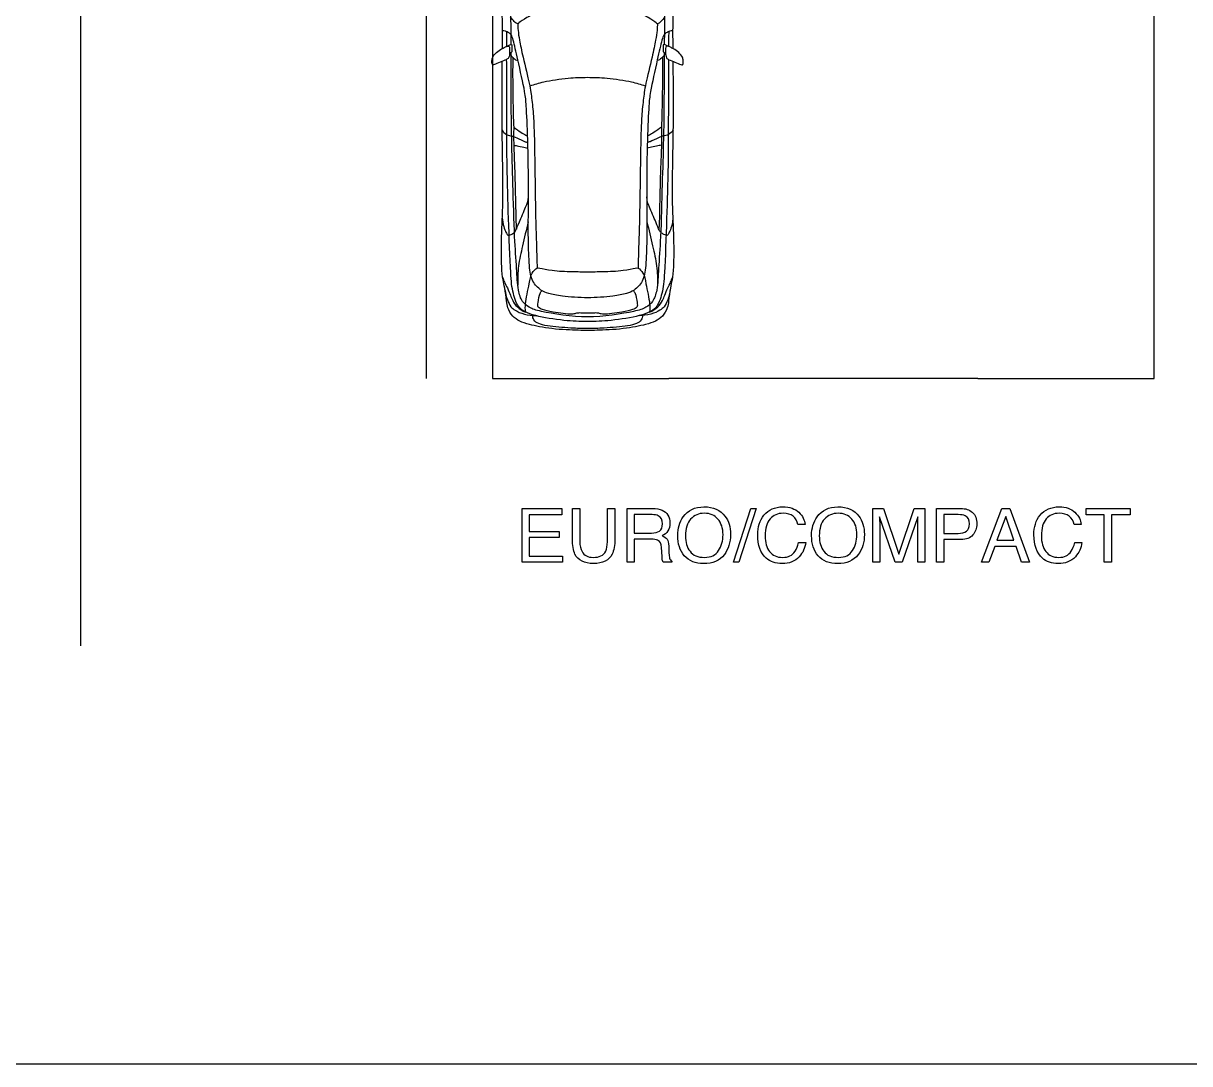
# Model space of a CAD drawing. Header units: millimetres. Extents: x 0 to 183, y -1 to 139.
# Drawn here: x 13.42 to 26.63, y 0.1 to 11.89 of the extents above; entities that cross this region are included whole.
import ezdxf

# ---------------------------------------------------------------- set-up
doc = ezdxf.new("R2010")
doc.units = ezdxf.units.MM
for name, color, linetype, true_color in [('AG-DIAGRAM', 7, 'Continuous', 0xfecc66), ('AG-LAYOUT', 7, 'Continuous', 0x66ccff), ('AG-TRANSPORT', 7, 'Continuous', 0x66ffff), ('N-TEXT', 7, 'Continuous', 0xcccccc), ('X-VPRT', 6, 'Continuous', 0xff00ff)]:
    doc.layers.add(name, color=color, linetype=linetype, true_color=true_color)

msp = doc.modelspace()

# ---------------------------------------------------------------- linework, layer by layer
at = {"layer": 'AG-DIAGRAM'}
for p, q in [((14.068, 25.869), (14.068, 4.838)), ((17.983, 25.869), (17.983, 7.869)), ((24.233, 7.869), (20.733, 7.869))]:
    msp.add_line(p, q, dxfattribs=at)
at = {"layer": 'AG-LAYOUT'}
for p, q in [((18.733, 13.869), (18.733, 7.869)), ((26.233, 7.869), (26.233, 13.869)), ((18.733, 7.869), (20.733, 7.869)), ((24.233, 7.869), (26.233, 7.869))]:
    msp.add_line(p, q, dxfattribs=at)
at = {"layer": 'AG-TRANSPORT'}
for points, knots in [([(18.847, 11.61), (18.848, 11.699), (18.849, 11.882), (18.841, 12.13), (18.841, 12.472), (18.834, 12.722), (18.869, 12.878), (18.929, 13.027), (19.013, 13.096), (19.153, 13.18), (19.309, 13.253), (19.522, 13.295), (19.711, 13.328), (19.779, 13.329), (19.812, 13.329)], [-5.258968, -5.258968, -5.258968, -5.258968, -4.740912, -4.238154, -3.650507, -3.151136, -2.751553, -2.361968, -2.035792, -1.637784, -1.220198, -0.749157, -0.31317, 0, 0, 0, 0]), ([(19.812, 13.329), (19.845, 13.329), (19.913, 13.328), (20.102, 13.295), (20.315, 13.253), (20.471, 13.18), (20.61, 13.096), (20.695, 13.027), (20.754, 12.878), (20.79, 12.722), (20.782, 12.472), (20.782, 12.13), (20.775, 11.882), (20.776, 11.699), (20.777, 11.61)], [0, 0, 0, 0, 0.31317, 0.749157, 1.220198, 1.637784, 2.035792, 2.361968, 2.751553, 3.151136, 3.650507, 4.238154, 4.740912, 5.258968, 5.258968, 5.258968, 5.258968]), ([(18.959, 12.757), (18.955, 12.689), (18.947, 12.558), (18.94, 12.194), (18.94, 11.978), (18.941, 11.777), (18.943, 11.696), (18.943, 11.655)], [2.959773, 2.959773, 2.959773, 2.959773, 3.409572, 4.007091, 4.486461, 4.925205, 5.269916, 5.269916, 5.269916, 5.269916]), ([(20.665, 12.757), (20.669, 12.689), (20.677, 12.558), (20.684, 12.194), (20.684, 11.978), (20.683, 11.777), (20.681, 11.696), (20.68, 11.655)], [0, 0, 0, 0, 0.449799, 1.047318, 1.526688, 1.965432, 2.310143, 2.310143, 2.310143, 2.310143]), ([(19.812, 12.139), (19.795, 12.139), (19.76, 12.14), (19.593, 12.127), (19.452, 12.1), (19.274, 12.036), (19.132, 11.968), (19.037, 11.901), (19.022, 11.887), (19, 11.894), (18.98, 11.914), (18.951, 11.948), (18.94, 11.968)], [2.882585, 2.882585, 2.882585, 2.882585, 3.10951, 3.509127, 3.900059, 4.330596, 4.743339, 5.069021, 5.185952, 5.335178, 5.505322, 5.765171, 5.765171, 5.765171, 5.765171]), ([(20.684, 11.968), (20.673, 11.948), (20.644, 11.914), (20.624, 11.894), (20.601, 11.887), (20.587, 11.901), (20.492, 11.968), (20.349, 12.036), (20.172, 12.1), (20.031, 12.127), (19.864, 12.14), (19.829, 12.139), (19.812, 12.139)], [0, 0, 0, 0, 0.259849, 0.429993, 0.579219, 0.69615, 1.021832, 1.434575, 1.865112, 2.256044, 2.655661, 2.882585, 2.882585, 2.882585, 2.882585]), ([(19.812, 8.783), (19.716, 8.782), (19.532, 8.798), (19.374, 8.829), (19.28, 8.863), (19.174, 8.971), (19.149, 9.15), (19.14, 9.439), (19.14, 9.668), (19.144, 10.015), (19.137, 10.557), (19.119, 10.957), (19.104, 11.116), (19.023, 11.476), (18.974, 11.691), (18.95, 11.764), (18.922, 11.787), (18.881, 11.806), (18.859, 11.809), (18.848, 11.81)], [7.328757, 7.328757, 7.328757, 7.328757, 7.863824, 8.26034, 8.569304, 8.939302, 9.363135, 9.898915, 10.37803, 10.962059, 11.71552, 12.336628, 12.739592, 13.347094, 13.824409, 14.081714, 14.2651, 14.473252, 14.657513, 14.657513, 14.657513, 14.657513]), ([(18.893, 11.8), (18.893, 11.77), (18.894, 11.716), (18.894, 11.658), (18.894, 11.632)], [0.4540425, 0.4540425, 0.4540425, 0.4540425, 0.6006227, 0.7150624, 0.7150624, 0.7150624, 0.7150624]), ([(19.021, 11.89), (19.021, 11.865), (19.023, 11.812), (19.041, 11.693), (19.079, 11.512), (19.153, 11.213), (19.17, 11.112), (19.195, 10.915), (19.206, 10.698), (19.213, 10.428), (19.22, 9.774), (19.234, 9.325), (19.239, 9.165), (19.24, 9.118)], [0, 0, 0, 0, 0.276688, 0.615201, 1.060592, 1.612504, 1.942861, 2.378103, 2.843005, 3.364562, 4.183329, 4.870194, 5.303436, 5.303436, 5.303436, 5.303436]), ([(20.776, 11.81), (20.765, 11.809), (20.742, 11.806), (20.702, 11.787), (20.674, 11.764), (20.65, 11.691), (20.601, 11.476), (20.52, 11.116), (20.505, 10.957), (20.486, 10.557), (20.48, 10.015), (20.484, 9.668), (20.484, 9.439), (20.475, 9.15), (20.449, 8.971), (20.344, 8.863), (20.25, 8.829), (20.092, 8.798), (19.907, 8.782), (19.812, 8.783)], [0, 0, 0, 0, 0.184261, 0.392413, 0.575799, 0.833104, 1.310419, 1.917921, 2.320885, 2.941993, 3.695454, 4.279483, 4.758598, 5.294378, 5.718211, 6.088209, 6.397173, 6.793689, 7.328757, 7.328757, 7.328757, 7.328757]), ([(20.603, 11.89), (20.603, 11.865), (20.601, 11.812), (20.583, 11.693), (20.545, 11.512), (20.471, 11.213), (20.454, 11.112), (20.429, 10.915), (20.418, 10.698), (20.411, 10.428), (20.404, 9.774), (20.39, 9.325), (20.385, 9.165), (20.384, 9.118)], [0, 0, 0, 0, 0.276688, 0.615201, 1.060592, 1.612504, 1.942861, 2.378103, 2.843005, 3.364562, 4.183329, 4.870194, 5.303436, 5.303436, 5.303436, 5.303436]), ([(20.731, 11.8), (20.731, 11.77), (20.73, 11.716), (20.73, 11.658), (20.729, 11.632)], [0.4540425, 0.4540425, 0.4540425, 0.4540425, 0.6006227, 0.7150624, 0.7150624, 0.7150624, 0.7150624]), ([(18.894, 11.632), (18.902, 11.636), (18.92, 11.638), (18.929, 11.622), (18.928, 11.558), (18.926, 11.534), (18.921, 11.498), (18.888, 11.479), (18.822, 11.455), (18.759, 11.426), (18.736, 11.419), (18.728, 11.439), (18.727, 11.481), (18.739, 11.526), (18.791, 11.576), (18.848, 11.611), (18.863, 11.617), (18.932, 11.651), (18.944, 11.655), (18.954, 11.648)], [0.715062, 0.715062, 0.715062, 0.715062, 0.883101, 1.007976, 1.268906, 1.442012, 1.631477, 1.822469, 2.105561, 2.386023, 2.527924, 2.663049, 2.877487, 3.101801, 3.385128, 3.648654, 3.797956, 4.083934, 4.21726, 4.21726, 4.21726, 4.21726]), ([(20.729, 11.632), (20.722, 11.636), (20.704, 11.638), (20.695, 11.622), (20.695, 11.558), (20.698, 11.534), (20.703, 11.498), (20.736, 11.479), (20.802, 11.455), (20.865, 11.426), (20.888, 11.419), (20.896, 11.439), (20.896, 11.481), (20.884, 11.526), (20.833, 11.576), (20.776, 11.611), (20.76, 11.617), (20.692, 11.651), (20.68, 11.655), (20.67, 11.648)], [0.715062, 0.715062, 0.715062, 0.715062, 0.883101, 1.007976, 1.268906, 1.442012, 1.631477, 1.822469, 2.105561, 2.386023, 2.527924, 2.663049, 2.877487, 3.101801, 3.385128, 3.648654, 3.797956, 4.083934, 4.21726, 4.21726, 4.21726, 4.21726]), ([(18.954, 11.575), (18.954, 11.573), (18.953, 11.569), (18.946, 11.561), (18.935, 11.56), (18.928, 11.56)], [4.4870223, 4.4870223, 4.4870223, 4.4870223, 4.5782335, 4.6778283, 4.8018156, 4.8018156, 4.8018156, 4.8018156]), ([(19.812, 8.565), (19.638, 8.566), (19.298, 8.619), (19.154, 8.665), (19.066, 8.739), (19.018, 8.876), (19.009, 9.132), (18.981, 9.481), (18.967, 10.083), (18.95, 10.574), (18.945, 11.188), (18.945, 11.434), (18.946, 11.563)], [5.767616, 5.767616, 5.767616, 5.767616, 6.491444, 6.875312, 7.19264, 7.562616, 8.060178, 8.659886, 9.429971, 10.151656, 10.926084, 11.528687, 11.528687, 11.528687, 11.528687]), ([(18.945, 11.529), (18.954, 11.519), (18.97, 11.502), (19.005, 11.471), (19.024, 11.472)], [0, 0, 0, 0, 0.2456328, 0.5252418, 0.5252418, 0.5252418, 0.5252418]), ([(18.964, 11.509), (18.963, 11.409), (18.962, 11.228), (18.97, 10.826), (18.973, 10.752), (18.975, 10.716)], [0, 0, 0, 0, 0.546078, 1.166536, 1.498374, 1.498374, 1.498374, 1.498374]), ([(20.678, 11.563), (20.679, 11.434), (20.679, 11.188), (20.674, 10.574), (20.656, 10.083), (20.643, 9.481), (20.615, 9.132), (20.606, 8.876), (20.558, 8.739), (20.47, 8.665), (20.326, 8.619), (19.986, 8.566), (19.812, 8.565)], [0.006545, 0.006545, 0.006545, 0.006545, 0.609149, 1.383577, 2.105261, 2.875347, 3.475055, 3.972617, 4.342592, 4.659921, 5.043789, 5.767616, 5.767616, 5.767616, 5.767616]), ([(20.678, 11.529), (20.67, 11.519), (20.654, 11.502), (20.619, 11.471), (20.6, 11.472)], [0, 0, 0, 0, 0.2456328, 0.5252418, 0.5252418, 0.5252418, 0.5252418]), ([(20.66, 11.509), (20.661, 11.409), (20.661, 11.228), (20.654, 10.826), (20.65, 10.752), (20.649, 10.716)], [0, 0, 0, 0, 0.546078, 1.166536, 1.498374, 1.498374, 1.498374, 1.498374]), ([(20.67, 11.575), (20.67, 11.573), (20.671, 11.569), (20.677, 11.561), (20.689, 11.56), (20.696, 11.56)], [4.4870223, 4.4870223, 4.4870223, 4.4870223, 4.5782335, 4.6778283, 4.8018156, 4.8018156, 4.8018156, 4.8018156]), ([(19.812, 8.412), (19.776, 8.412), (19.701, 8.414), (19.405, 8.424), (19.16, 8.476), (19.044, 8.513), (18.958, 8.568), (18.902, 8.669), (18.895, 8.747), (18.875, 8.896), (18.852, 8.987), (18.834, 9.143), (18.835, 9.45), (18.847, 9.712), (18.858, 10.025), (18.839, 10.747), (18.843, 11.215), (18.846, 11.463)], [7.051928, 7.051928, 7.051928, 7.051928, 7.381326, 7.924649, 8.434031, 8.77584, 9.089305, 9.417083, 9.702155, 10.084212, 10.391847, 10.781546, 11.337175, 11.847658, 12.400662, 13.244238, 14.103855, 14.103855, 14.103855, 14.103855]), ([(19.812, 8.515), (19.723, 8.514), (19.554, 8.519), (19.229, 8.572), (19.11, 8.618), (19.026, 8.666), (18.958, 8.843), (18.937, 9.078), (18.915, 9.71), (18.896, 10.282), (18.897, 11.013), (18.896, 11.377), (18.895, 11.484)], [6.478294, 6.478294, 6.478294, 6.478294, 6.995224, 7.562751, 7.918685, 8.207507, 8.623857, 9.11646, 9.897769, 10.680099, 11.596864, 12.032401, 12.032401, 12.032401, 12.032401]), ([(20.729, 11.484), (20.728, 11.377), (20.727, 11.013), (20.727, 10.282), (20.709, 9.71), (20.687, 9.078), (20.666, 8.843), (20.598, 8.666), (20.514, 8.618), (20.394, 8.572), (20.07, 8.519), (19.901, 8.514), (19.812, 8.515)], [0.924187, 0.924187, 0.924187, 0.924187, 1.359724, 2.276489, 3.058819, 3.840129, 4.332731, 4.749081, 5.037903, 5.393837, 5.961364, 6.478294, 6.478294, 6.478294, 6.478294]), ([(20.778, 11.463), (20.781, 11.215), (20.785, 10.747), (20.765, 10.025), (20.776, 9.712), (20.788, 9.45), (20.79, 9.143), (20.771, 8.987), (20.749, 8.896), (20.729, 8.747), (20.721, 8.669), (20.666, 8.568), (20.58, 8.513), (20.464, 8.476), (20.218, 8.424), (19.923, 8.414), (19.848, 8.412), (19.812, 8.412)], [0, 0, 0, 0, 0.859617, 1.703194, 2.256197, 2.76668, 3.32231, 3.712008, 4.019643, 4.4017, 4.686773, 5.014551, 5.328015, 5.669825, 6.179207, 6.722529, 7.051928, 7.051928, 7.051928, 7.051928]), ([(19.812, 11.278), (19.738, 11.277), (19.596, 11.273), (19.313, 11.232), (19.209, 11.199), (19.157, 11.182)], [1.403433, 1.403433, 1.403433, 1.403433, 1.873179, 2.401645, 2.806867, 2.806867, 2.806867, 2.806867]), ([(20.467, 11.182), (20.415, 11.199), (20.311, 11.232), (20.028, 11.273), (19.885, 11.277), (19.812, 11.278)], [0, 0, 0, 0, 0.405222, 0.933687, 1.403433, 1.403433, 1.403433, 1.403433]), ([(18.975, 10.716), (18.974, 10.649), (18.973, 10.502), (18.989, 10.23), (18.998, 9.642), (19.003, 9.588), (19.005, 9.56)], [0, 0, 0, 0, 0.446484, 0.998302, 1.752496, 2.04054, 2.04054, 2.04054, 2.04054]), ([(18.975, 10.716), (19.002, 10.696), (19.054, 10.662), (19.108, 10.625), (19.125, 10.623), (19.132, 10.622)], [1.4983737, 1.4983737, 1.4983737, 1.4983737, 1.8145875, 2.0642666, 2.2135672, 2.2135672, 2.2135672, 2.2135672]), ([(20.649, 10.716), (20.622, 10.696), (20.569, 10.662), (20.515, 10.625), (20.499, 10.623), (20.491, 10.622)], [0, 0, 0, 0, 0.3162138, 0.5658929, 0.7151934, 0.7151934, 0.7151934, 0.7151934]), ([(20.649, 10.716), (20.65, 10.649), (20.651, 10.502), (20.635, 10.23), (20.626, 9.642), (20.621, 9.588), (20.619, 9.56)], [1.498374, 1.498374, 1.498374, 1.498374, 1.944858, 2.496676, 3.250869, 3.538914, 3.538914, 3.538914, 3.538914]), ([(18.844, 10.687), (18.846, 10.679), (18.851, 10.661), (18.91, 10.622), (18.961, 10.616), (18.982, 10.608), (19.008, 10.596), (19.103, 10.55), (19.119, 10.548), (19.13, 10.548), (19.135, 10.548)], [0, 0, 0, 0, 0.157735, 0.418319, 0.647088, 0.788597, 0.963266, 1.285412, 1.416377, 1.537438, 1.537438, 1.537438, 1.537438]), ([(20.78, 10.687), (20.777, 10.679), (20.773, 10.661), (20.714, 10.622), (20.663, 10.616), (20.641, 10.608), (20.616, 10.596), (20.521, 10.55), (20.505, 10.548), (20.494, 10.548), (20.489, 10.548)], [0, 0, 0, 0, 0.157735, 0.418319, 0.647088, 0.788597, 0.963266, 1.285412, 1.416377, 1.537438, 1.537438, 1.537438, 1.537438]), ([(18.975, 10.513), (18.993, 10.51), (19.028, 10.503), (19.105, 10.488), (19.126, 10.481), (19.136, 10.478)], [0, 0, 0, 0, 0.2370934, 0.5132617, 0.6943625, 0.6943625, 0.6943625, 0.6943625]), ([(20.649, 10.513), (20.63, 10.51), (20.596, 10.503), (20.519, 10.488), (20.498, 10.481), (20.487, 10.478)], [0, 0, 0, 0, 0.2370934, 0.5132617, 0.6943625, 0.6943625, 0.6943625, 0.6943625]), ([(19.14, 9.643), (19.117, 9.553), (19.076, 9.373), (19.023, 9.146), (19.018, 8.998), (19.021, 8.925)], [0, 0, 0, 0, 0.528492, 1.011124, 1.478162, 1.478162, 1.478162, 1.478162]), ([(20.483, 9.643), (20.507, 9.553), (20.548, 9.373), (20.601, 9.146), (20.605, 8.998), (20.603, 8.925)], [0, 0, 0, 0, 0.528492, 1.011124, 1.478162, 1.478162, 1.478162, 1.478162]), ([(19.109, 8.621), (19.107, 8.657), (19.101, 8.718), (19.153, 8.943), (19.17, 9.06), (19.237, 9.124), (19.275, 9.12), (19.418, 9.086), (19.637, 9.08), (19.753, 9.078), (19.812, 9.078)], [1.693475, 1.693475, 1.693475, 1.693475, 1.981956, 2.461594, 2.81642, 3.093014, 3.274534, 3.648249, 4.124947, 4.544525, 4.544525, 4.544525, 4.544525]), ([(19.812, 9.078), (19.871, 9.078), (19.987, 9.08), (20.206, 9.086), (20.349, 9.12), (20.387, 9.124), (20.454, 9.06), (20.471, 8.943), (20.522, 8.718), (20.517, 8.657), (20.514, 8.621)], [4.544525, 4.544525, 4.544525, 4.544525, 4.964104, 5.440801, 5.814516, 5.996036, 6.272631, 6.627456, 7.107094, 7.395575, 7.395575, 7.395575, 7.395575]), ([(18.851, 9.012), (18.856, 8.994), (18.869, 8.956), (18.905, 8.895), (18.938, 8.812), (18.96, 8.749), (19.013, 8.673), (19.075, 8.634), (19.109, 8.621)], [0, 0, 0, 0, 0.239235, 0.50717, 0.805102, 1.064753, 1.362633, 1.693475, 1.693475, 1.693475, 1.693475]), ([(20.514, 8.621), (20.549, 8.634), (20.611, 8.673), (20.663, 8.749), (20.686, 8.812), (20.719, 8.895), (20.755, 8.956), (20.767, 8.994), (20.773, 9.012)], [7.395575, 7.395575, 7.395575, 7.395575, 7.726418, 8.024297, 8.283949, 8.581881, 8.849816, 9.08905, 9.08905, 9.08905, 9.08905]), ([(18.876, 8.878), (18.88, 8.837), (18.9, 8.76), (18.939, 8.68), (18.991, 8.637), (19.097, 8.591), (19.184, 8.582), (19.228, 8.579)], [0, 0, 0, 0, 0.350791, 0.650805, 0.892992, 1.228402, 1.593476, 1.593476, 1.593476, 1.593476]), ([(19.812, 8.61), (19.791, 8.61), (19.748, 8.609), (19.697, 8.612), (19.656, 8.599), (19.625, 8.591), (19.417, 8.62), (19.308, 8.643), (19.244, 8.671), (19.249, 8.731), (19.268, 8.836), (19.286, 8.854), (19.294, 8.864)], [2.648248, 2.648248, 2.648248, 2.648248, 2.901445, 3.12903, 3.327754, 3.50558, 3.958434, 4.311657, 4.545283, 4.779745, 5.103772, 5.296495, 5.296495, 5.296495, 5.296495]), ([(20.33, 8.864), (20.338, 8.854), (20.356, 8.836), (20.375, 8.731), (20.38, 8.671), (20.316, 8.643), (20.207, 8.62), (19.999, 8.591), (19.968, 8.599), (19.926, 8.612), (19.875, 8.609), (19.833, 8.61), (19.812, 8.61)], [0, 0, 0, 0, 0.192723, 0.51675, 0.751213, 0.984838, 1.338061, 1.790915, 1.968741, 2.167465, 2.39505, 2.648248, 2.648248, 2.648248, 2.648248]), ([(20.748, 8.878), (20.744, 8.837), (20.724, 8.76), (20.684, 8.68), (20.632, 8.637), (20.527, 8.591), (20.44, 8.582), (20.395, 8.579)], [0, 0, 0, 0, 0.350791, 0.650805, 0.892992, 1.228402, 1.593476, 1.593476, 1.593476, 1.593476]), ([(19.812, 8.434), (19.749, 8.434), (19.629, 8.437), (19.362, 8.461), (19.261, 8.483), (19.198, 8.526), (19.19, 8.565), (19.189, 8.583)], [1.764655, 1.764655, 1.764655, 1.764655, 2.19994, 2.714256, 3.037933, 3.297937, 3.529309, 3.529309, 3.529309, 3.529309]), ([(20.435, 8.583), (20.434, 8.565), (20.426, 8.526), (20.363, 8.483), (20.262, 8.461), (19.994, 8.437), (19.875, 8.434), (19.812, 8.434)], [0, 0, 0, 0, 0.231373, 0.491376, 0.815053, 1.329369, 1.764655, 1.764655, 1.764655, 1.764655])]:
    msp.add_open_spline(points, degree=3, knots=knots, dxfattribs=at)
for points in [[(18.954, 11.648), (18.954, 11.624), (18.954, 11.6), (18.954, 11.575)], [(20.67, 11.648), (20.67, 11.624), (20.67, 11.6), (20.67, 11.575)], [(18.846, 9.684), (18.851, 9.619), (18.867, 9.568), (18.894, 9.507), (18.908, 9.491), (18.923, 9.489), (18.943, 9.499), (18.986, 9.521), (18.997, 9.542), (19.029, 9.62), (19.122, 9.835), (19.137, 9.872), (19.142, 9.928)], [(20.778, 9.684), (20.773, 9.619), (20.757, 9.568), (20.73, 9.507), (20.716, 9.491), (20.701, 9.489), (20.681, 9.499), (20.638, 9.521), (20.627, 9.542), (20.594, 9.62), (20.502, 9.835), (20.487, 9.872), (20.482, 9.928)]]:
    msp.add_open_spline(points, degree=3, dxfattribs=at)
at = {"layer": 'N-TEXT'}
for points in [[(19.071, 6.395), (19.519, 6.395), (19.519, 6.321), (19.151, 6.321), (19.151, 6.134), (19.489, 6.134), (19.489, 6.064), (19.151, 6.064), (19.151, 5.855), (19.526, 5.855), (19.526, 5.785), (19.071, 5.785)], [(21.66, 6.395), (21.722, 6.395), (21.527, 5.785), (21.465, 5.785)], [(24.506, 6.395), (24.597, 6.395), (24.821, 5.785), (24.73, 5.785), (24.667, 5.965), (24.425, 5.965), (24.359, 5.785), (24.274, 5.785)], [(25.96, 6.395), (25.96, 6.321), (25.75, 6.321), (25.75, 5.785), (25.666, 5.785), (25.666, 6.321), (25.46, 6.321), (25.46, 6.395)], [(24.641, 6.035), (24.55, 6.303), (24.45, 6.035)]]:
    msp.add_lwpolyline(points, close=True, dxfattribs=at)
for points in [[(19.64, 6.053), (19.64, 6.395), (19.724, 6.395)], [(19.724, 6.395), (19.724, 6.017)], [(20.036, 6.017), (20.036, 6.395), (20.121, 6.395), (20.121, 6.053)], [(20.26, 6.395), (20.543, 6.395)], [(20.532, 6.046), (20.341, 6.046), (20.341, 5.785), (20.26, 5.785), (20.26, 6.395)], [(23.044, 6.395), (23.165, 6.395), (23.338, 5.877), (23.514, 6.395), (23.632, 6.395), (23.632, 5.785), (23.554, 5.785), (23.554, 6.145)], [(23.125, 6.145), (23.125, 5.785), (23.044, 5.785), (23.044, 6.395)], [(23.767, 6.395), (24.043, 6.395)], [(24.043, 6.042), (23.848, 6.042), (23.848, 5.785), (23.767, 5.785), (23.767, 6.395)], [(20.543, 6.325), (20.341, 6.325), (20.341, 6.116), (20.536, 6.116)], [(23.554, 6.299), (23.378, 5.785), (23.297, 5.785), (23.121, 6.299), (23.121, 6.281)], [(24.013, 6.325), (23.848, 6.325), (23.848, 6.112), (24.013, 6.112)], [(22.276, 6.211), (22.196, 6.211)], [(25.405, 6.211), (25.324, 6.211)], [(20.657, 5.851), (20.65, 5.954)], [(20.734, 5.969), (20.734, 5.888)], [(22.203, 6.009), (22.284, 6.009)], [(25.332, 6.009), (25.413, 6.009)], [(20.767, 5.796), (20.767, 5.785), (20.668, 5.785)]]:
    msp.add_lwpolyline(points, dxfattribs=at)
for points in [[(20.543, 6.395), (20.591, 6.395), (20.628, 6.387), (20.657, 6.376)], [(20.657, 6.376), (20.716, 6.351), (20.745, 6.299), (20.745, 6.23)], [(20.896, 6.299), (20.947, 6.373), (21.028, 6.413), (21.131, 6.413)], [(21.131, 6.413), (21.237, 6.413), (21.318, 6.376), (21.369, 6.307)], [(21.81, 6.318), (21.862, 6.38), (21.935, 6.413), (22.023, 6.413)], [(22.023, 6.413), (22.104, 6.413), (22.163, 6.391), (22.207, 6.351)], [(22.207, 6.351), (22.247, 6.31), (22.273, 6.263), (22.276, 6.211)], [(22.412, 6.299), (22.467, 6.373), (22.545, 6.413), (22.647, 6.413)], [(22.647, 6.413), (22.754, 6.413), (22.835, 6.376), (22.886, 6.307)], [(24.043, 6.395), (24.094, 6.395), (24.138, 6.38), (24.171, 6.351)], [(24.171, 6.351), (24.208, 6.318), (24.223, 6.277), (24.223, 6.219)], [(24.939, 6.318), (24.994, 6.38), (25.064, 6.413), (25.156, 6.413)], [(25.156, 6.413), (25.233, 6.413), (25.291, 6.391), (25.335, 6.351)], [(25.335, 6.351), (25.376, 6.31), (25.402, 6.263), (25.405, 6.211)], [(20.613, 6.31), (20.595, 6.321), (20.573, 6.325), (20.543, 6.325)], [(20.661, 6.222), (20.661, 6.266), (20.646, 6.296), (20.613, 6.31)], [(20.628, 6.138), (20.65, 6.152), (20.661, 6.182), (20.661, 6.222)], [(20.745, 6.23), (20.745, 6.193), (20.738, 6.163), (20.723, 6.141)], [(20.833, 6.086), (20.833, 6.171), (20.855, 6.241), (20.896, 6.299)], [(20.98, 6.274), (20.94, 6.23), (20.921, 6.167), (20.921, 6.083)], [(21.134, 6.34), (21.072, 6.34), (21.021, 6.318), (20.98, 6.274)], [(21.289, 6.274), (21.252, 6.318), (21.2, 6.34), (21.134, 6.34)], [(21.347, 6.097), (21.347, 6.171), (21.325, 6.23), (21.289, 6.274)], [(21.369, 6.307), (21.41, 6.255), (21.432, 6.185), (21.432, 6.101)], [(21.74, 6.097), (21.74, 6.185), (21.762, 6.259), (21.81, 6.318)], [(21.88, 6.277), (21.843, 6.233), (21.825, 6.171), (21.825, 6.083)], [(22.027, 6.34), (21.964, 6.34), (21.917, 6.318), (21.88, 6.277)], [(22.141, 6.307), (22.115, 6.329), (22.075, 6.34), (22.027, 6.34)], [(22.196, 6.211), (22.185, 6.252), (22.17, 6.281), (22.141, 6.307)], [(22.35, 6.086), (22.35, 6.171), (22.372, 6.241), (22.412, 6.299)], [(22.497, 6.274), (22.456, 6.23), (22.438, 6.167), (22.438, 6.083)], [(22.651, 6.34), (22.589, 6.34), (22.537, 6.318), (22.497, 6.274)], [(22.805, 6.274), (22.769, 6.318), (22.717, 6.34), (22.651, 6.34)], [(22.864, 6.097), (22.864, 6.171), (22.846, 6.23), (22.805, 6.274)], [(22.886, 6.307), (22.926, 6.255), (22.949, 6.185), (22.949, 6.101)], [(23.121, 6.281), (23.121, 6.266), (23.121, 6.244), (23.125, 6.211)], [(23.554, 6.208), (23.554, 6.237), (23.554, 6.266), (23.554, 6.299)], [(24.091, 6.31), (24.072, 6.321), (24.047, 6.325), (24.013, 6.325)], [(24.138, 6.219), (24.138, 6.266), (24.124, 6.296), (24.091, 6.31)], [(24.105, 6.138), (24.127, 6.152), (24.138, 6.178), (24.138, 6.219)], [(24.223, 6.219), (24.223, 6.171), (24.208, 6.13), (24.179, 6.094)], [(24.869, 6.097), (24.869, 6.185), (24.891, 6.259), (24.939, 6.318)], [(25.009, 6.277), (24.972, 6.233), (24.954, 6.171), (24.954, 6.083)], [(25.156, 6.34), (25.093, 6.34), (25.045, 6.318), (25.009, 6.277)], [(25.269, 6.307), (25.244, 6.329), (25.203, 6.34), (25.156, 6.34)], [(25.324, 6.211), (25.317, 6.252), (25.299, 6.281), (25.269, 6.307)], [(20.536, 6.116), (20.573, 6.116), (20.606, 6.123), (20.628, 6.138)], [(20.723, 6.141), (20.708, 6.116), (20.686, 6.097), (20.657, 6.083)], [(20.657, 6.083), (20.683, 6.075), (20.701, 6.061), (20.712, 6.046)], [(20.907, 5.859), (20.859, 5.917), (20.833, 5.995), (20.833, 6.086)], [(20.921, 6.083), (20.921, 6.013), (20.936, 5.954), (20.973, 5.91)], [(21.296, 5.917), (21.329, 5.969), (21.347, 6.031), (21.347, 6.097)], [(21.432, 6.101), (21.432, 6.009), (21.406, 5.932), (21.362, 5.873)], [(21.836, 5.833), (21.77, 5.888), (21.74, 5.976), (21.74, 6.097)], [(21.825, 6.083), (21.825, 6.009), (21.839, 5.95), (21.873, 5.906)], [(22.423, 5.859), (22.376, 5.917), (22.35, 5.995), (22.35, 6.086)], [(22.438, 6.083), (22.438, 6.013), (22.453, 5.954), (22.489, 5.91)], [(22.813, 5.917), (22.846, 5.969), (22.864, 6.031), (22.864, 6.097)], [(22.949, 6.101), (22.949, 6.009), (22.926, 5.932), (22.879, 5.873)], [(23.125, 6.211), (23.125, 6.182), (23.125, 6.16), (23.125, 6.145)], [(23.554, 6.145), (23.554, 6.156), (23.554, 6.178), (23.554, 6.208)], [(24.013, 6.112), (24.05, 6.112), (24.08, 6.119), (24.105, 6.138)], [(24.179, 6.094), (24.149, 6.061), (24.102, 6.042), (24.043, 6.042)], [(24.965, 5.833), (24.902, 5.888), (24.869, 5.976), (24.869, 6.097)], [(24.954, 6.083), (24.954, 6.009), (24.972, 5.95), (25.005, 5.906)], [(19.669, 5.877), (19.651, 5.917), (19.64, 5.976), (19.64, 6.053)], [(19.724, 6.017), (19.724, 5.972), (19.732, 5.936), (19.75, 5.906)], [(20.018, 5.91), (20.029, 5.939), (20.036, 5.972), (20.036, 6.017)], [(20.121, 6.053), (20.121, 5.976), (20.11, 5.917), (20.091, 5.877)], [(20.606, 6.035), (20.591, 6.042), (20.565, 6.046), (20.532, 6.046)], [(20.65, 5.954), (20.65, 5.995), (20.635, 6.02), (20.606, 6.035)], [(20.712, 6.046), (20.723, 6.031), (20.73, 6.006), (20.734, 5.969)], [(22.163, 5.91), (22.181, 5.936), (22.192, 5.969), (22.203, 6.009)], [(22.284, 6.009), (22.276, 5.943), (22.251, 5.892), (22.21, 5.848)], [(25.291, 5.91), (25.31, 5.936), (25.324, 5.969), (25.332, 6.009)], [(25.413, 6.009), (25.405, 5.943), (25.38, 5.892), (25.339, 5.848)], [(19.878, 5.77), (19.776, 5.77), (19.706, 5.804), (19.669, 5.877)], [(19.75, 5.906), (19.772, 5.862), (19.816, 5.84), (19.875, 5.84)], [(19.875, 5.84), (19.945, 5.84), (19.992, 5.862), (20.018, 5.91)], [(20.091, 5.877), (20.055, 5.804), (19.985, 5.77), (19.878, 5.77)], [(20.661, 5.804), (20.657, 5.811), (20.657, 5.829), (20.657, 5.851)], [(20.734, 5.888), (20.738, 5.862), (20.738, 5.848), (20.741, 5.833)], [(20.741, 5.833), (20.745, 5.815), (20.756, 5.804), (20.767, 5.796)], [(21.127, 5.77), (21.035, 5.77), (20.962, 5.796), (20.907, 5.859)], [(20.973, 5.91), (21.006, 5.862), (21.061, 5.84), (21.138, 5.84)], [(21.362, 5.873), (21.307, 5.8), (21.23, 5.77), (21.127, 5.77)], [(21.138, 5.84), (21.212, 5.84), (21.263, 5.866), (21.296, 5.917)], [(22.016, 5.77), (21.942, 5.77), (21.884, 5.789), (21.836, 5.833)], [(21.873, 5.906), (21.909, 5.862), (21.957, 5.84), (22.023, 5.84)], [(22.21, 5.848), (22.163, 5.793), (22.097, 5.77), (22.016, 5.77)], [(22.023, 5.84), (22.086, 5.84), (22.133, 5.862), (22.163, 5.91)], [(22.647, 5.77), (22.552, 5.77), (22.478, 5.796), (22.423, 5.859)], [(22.489, 5.91), (22.523, 5.862), (22.578, 5.84), (22.655, 5.84)], [(22.879, 5.873), (22.824, 5.8), (22.747, 5.77), (22.647, 5.77)], [(22.655, 5.84), (22.728, 5.84), (22.783, 5.866), (22.813, 5.917)], [(25.145, 5.77), (25.071, 5.77), (25.012, 5.789), (24.965, 5.833)], [(25.005, 5.906), (25.038, 5.862), (25.086, 5.84), (25.152, 5.84)], [(25.339, 5.848), (25.291, 5.793), (25.225, 5.77), (25.145, 5.77)], [(25.152, 5.84), (25.214, 5.84), (25.262, 5.862), (25.291, 5.91)], [(20.668, 5.785), (20.664, 5.789), (20.661, 5.796), (20.661, 5.804)]]:
    msp.add_open_spline(points, degree=3, dxfattribs=at)
at = {"layer": 'X-VPRT'}
msp.add_lwpolyline([(0.184, 30.581), (0.184, 0.101), (30.664, 0.101), (30.664, 30.581)], close=True, dxfattribs=at)

doc.saveas('drawing.dxf')
